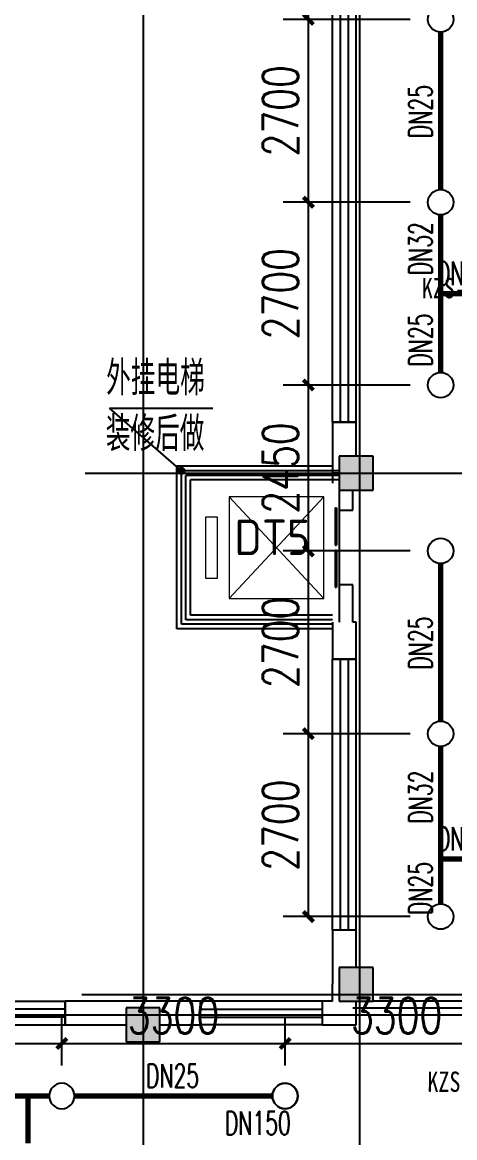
# Model space of a CAD drawing. Extents: x 0 to 2838408, y -923048 to 203859.
# Drawn here: x 2770978 to 2777370, y -538674 to -522201 of the extents above; entities that cross this region are included whole.
import ezdxf
from ezdxf.enums import TextEntityAlignment as Align

# ---------------------------------------------------------------- set-up
doc = ezdxf.new("R2010")
doc.units = 0
doc.header["$LTSCALE"] = 1000
doc.layers.add('A-FLOR-EVTR', color=8, linetype='Continuous', lineweight=0)
for name, color, linetype in [('COLUMN', 9, 'Continuous'), ('DIM_LEAD', 3, 'Continuous'), ('DIM_喷淋', 3, 'Continuous'), ('DOTE', 8, 'Continuous'), ('EQUIP_喷头', 7, 'Continuous'), ('fur', 253, 'Continuous'), ('PIPE-喷淋', 6, 'Continuous'), ('PUB_HATCH', 8, 'Continuous'), ('PUB_TEXT', 7, 'Continuous'), ('TEXT_喷淋', 7, 'Continuous'), ('WALL', 9, 'Continuous'), ('WINDOW', 4, 'Continuous'), ('XREF', 8, 'Continuous'), ('抗震支吊架', 2, 'Continuous')]:
    doc.layers.add(name, color=color, linetype=linetype)
doc.styles.add('_TCH_DIM', font='SIMPLEX', dxfattribs={"bigfont": 'GBCBIG'})
doc.styles.add('_TCH_DIM_T3', font='SIMPLEX', dxfattribs={"width": 0.75, "bigfont": 'HZTXT'})
doc.styles.add('_TWT_PIPEDN', font='SIMPLEX', dxfattribs={"width": 0.8, "height": 2.3, "bigfont": 'HZTXT'})
doc.styles.add('kzcad', font='', dxfattribs={"width": 0.8})
doc.styles.get("Standard").update_dxf_attribs({"font": 'geniso.shx', "bigfont": 'hztxt.shx'})
doc.styles.get('kzcad').set_extended_font_data('SimSun')
doc.dimstyles.new('_TWT_ARCH&&150', dxfattribs={"dimtxt": 525, "dimasz": 150, "dimexe": 375, "dimexo": 450, "dimgap": 150, "dimtad": 1, "dimdec": 0, "dimzin": 0, "dimdsep": 46, "dimtxsty": '_TCH_DIM_T3', "dimblk": 'ARCHTICK', "dimcen": 0.09, "dimclrt": 7, "dimazin": 2, "dimtfac": 1, "dimtdec": 0, "dimtix": 1, "dimtmove": 2, "dimatfit": 3, "dimfxl": 1, "dimtolj": 1, "dimtzin": 0, "dimarcsym": 0})

# ---------------------------------------------------------------- blocks, each defined once
blk = doc.blocks.new('$TCHSYS$WIN2D')
for p, q in [((-0.5, 0.5), (0.5, 0.5)), ((-0.5, 0.5), (-0.5, -0.5)), ((0.5, 0.5), (0.5, -0.5)), ((0.5, 0.1667), (-0.5, 0.1667)), ((0.5, -0.1667), (-0.5, -0.1667)), ((-0.5, -0.5), (0.5, -0.5))]:
    blk.add_line(p, q)
blk = doc.blocks.new('$WINLIB2D$00000001')
at = {"color": 0}
for points in [[(-0.5, 0.5), (-0.5, -0.5)], [(-0.5, 0.5), (0.5, 0.5)], [(0.5, -0.5), (0.5, 0.5)], [(0.5, 0.1667), (-0.5, 0.1667)], [(0.5, -0.1667), (-0.5, -0.1667)], [(-0.5, -0.5), (0.5, -0.5)]]:
    blk.add_lwpolyline(points, dxfattribs=at)
blk = doc.blocks.new('$DORLIB2D$00000127')
at = {"color": 0}
for points in [[(-0.533, 0.795), (-0.533, 0.69)], [(-0.033, 0.795), (-0.533, 0.795)], [(-0.033, 0.795), (-0.033, 0.69)], [(0.533, 0.795), (0.033, 0.795)], [(0.033, 0.795), (0.033, 0.69)], [(0.533, 0.795), (0.533, 0.69)], [(-0.033, 0.69), (-0.533, 0.69)], [(0.533, 0.69), (0.033, 0.69)], [(0.5, 0.5), (-0.5, 0.5)]]:
    blk.add_lwpolyline(points, dxfattribs=at)
blk = doc.blocks.new('3F1')
at = {"layer": 'PUB_HATCH'}
for points in [[(2439616.7, -528608.3), (2439616.7, -529108.3), (2440116.7, -529108.3), (2440116.7, -528608.3)], [(2439616.7, -536158.3), (2439616.7, -536658.3), (2440116.7, -536658.3), (2440116.7, -536158.3)], [(2436466.7, -537258.3), (2436966.7, -537258.3), (2436966.7, -536758.3), (2436466.7, -536758.3)]]:
    blk.add_hatch(color=256, dxfattribs=at).paths.add_polyline_path(points)
at = {"layer": 'A-FLOR-EVTR'}
for p, q in [((2437991.7, -530708.3), (2439391.7, -529208.3)), ((2439391.7, -530708.3), (2437991.7, -529208.3))]:
    blk.add_line(p, q, dxfattribs=at)
for points in [[(2439391.7, -530708.3), (2439391.7, -529208.3), (2437991.7, -529208.3), (2437991.7, -530708.3)], [(2437816.7, -530408.3), (2437816.7, -529508.3), (2437641.7, -529508.3), (2437641.7, -530408.3)]]:
    blk.add_lwpolyline(points, close=True, dxfattribs=at)
at = {"layer": 'COLUMN'}
for p, q in [((2439616.7, -528608.3), (2439616.7, -529108.3)), ((2440116.7, -528608.3), (2439616.7, -528608.3)), ((2440116.7, -529108.3), (2440116.7, -528608.3)), ((2439616.7, -529108.3), (2440116.7, -529108.3)), ((2439616.7, -536158.3), (2439616.7, -536658.3)), ((2440116.7, -536158.3), (2439616.7, -536158.3)), ((2440116.7, -536658.3), (2440116.7, -536158.3)), ((2439616.7, -536658.3), (2440116.7, -536658.3)), ((2436966.7, -536758.3), (2436466.7, -536758.3)), ((2436466.7, -536758.3), (2436466.7, -537258.3)), ((2436966.7, -537258.3), (2436966.7, -536758.3)), ((2436466.7, -537258.3), (2436966.7, -537258.3))]:
    blk.add_line(p, q, dxfattribs=at)
at = {"layer": 'DIM_LEAD'}
for p, q in [((2437283.4, -528824.9), (2436222.6, -527900.1)), ((2436222.6, -527900.1), (2437748.1, -527900.1))]:
    blk.add_line(p, q, dxfattribs=at)
at = {"layer": 'DIM_LEAD', "const_width": 60}
blk.add_lwpolyline([(2437306, -528844.6, 1), (2437260.8, -528805.2, 1)], format="xyb", close=True, dxfattribs=at)
at = {"layer": 'DOTE'}
for p, q in [((2436716.7, -467258.3), (2436716.7, -550458.3)), ((2439916.7, -467258.3), (2439916.7, -550458.3)), ((2435862.3, -528858.3), (2453916.7, -528858.3)), ((2435812.3, -536558.3), (2453916.7, -536558.3)), ((2343216.7, -536858.3), (2453916.7, -536858.3))]:
    blk.add_line(p, q, dxfattribs=at)
at = {"layer": 'fur'}
for p, q in [((2442216.7, -536658.3), (2440116.7, -536658.3)), ((2439816.7, -536758.3), (2444316.7, -536758.3))]:
    blk.add_line(p, q, dxfattribs=at)
at = {"layer": 'WALL'}
for p, q in [((2439866.7, -528108.3), (2439516.7, -528108.3)), ((2439516.7, -528108.3), (2439516.7, -528858.3)), ((2439866.7, -528608.3), (2439866.7, -528108.3)), ((2437216.7, -531158.3), (2437216.7, -528758.3)), ((2439516.7, -528758.3), (2437216.7, -528758.3)), ((2437283.4, -531091.6), (2437283.4, -528824.9)), ((2439616.7, -528824.9), (2437283.4, -528824.9)), ((2437350.1, -531024.9), (2437350.1, -528891.6)), ((2439616.7, -528891.6), (2437350.1, -528891.6)), ((2439516.7, -528858.3), (2439516.7, -529008.3)), ((2439616.7, -528858.3), (2439516.7, -528858.3)), ((2439716.7, -528858.3), (2439716.7, -528858.3)), ((2439716.7, -528933.3), (2439716.7, -528933.3)), ((2437416.7, -530958.3), (2437416.7, -528958.3)), ((2439616.7, -528958.3), (2437416.7, -528958.3)), ((2439616.7, -529108.3), (2439616.7, -529408.3)), ((2439716.7, -529008.3), (2439716.7, -529008.3)), ((2439816.7, -529408.3), (2439816.7, -529108.3)), ((2439616.7, -529408.3), (2439816.7, -529408.3)), ((2439816.7, -530508.3), (2439616.7, -530508.3)), ((2439616.7, -530508.3), (2439616.7, -531058.3)), ((2439816.7, -531058.3), (2439816.7, -530508.3)), ((2439516.7, -531091.6), (2437283.4, -531091.6)), ((2439516.7, -531024.9), (2437350.1, -531024.9)), ((2439516.7, -530958.3), (2437416.7, -530958.3)), ((2439516.7, -531058.3), (2439516.7, -531608.3)), ((2439866.7, -531058.3), (2439816.7, -531058.3)), ((2439866.7, -531608.3), (2439866.7, -531058.3)), ((2439516.7, -531158.3), (2437216.7, -531158.3)), ((2439516.7, -531608.3), (2439866.7, -531608.3)), ((2439866.7, -535608.3), (2439516.7, -535608.3)), ((2439516.7, -535608.3), (2439516.7, -536408.3)), ((2439866.7, -536158.3), (2439866.7, -535608.3)), ((2439516.7, -536658.3), (2439516.7, -536408.3)), ((2436716.7, -536658.3), (2435566.7, -536658.3)), ((2435566.7, -536658.3), (2435566.7, -537008.3)), ((2437566.7, -536658.3), (2436716.7, -536658.3)), ((2437566.7, -537008.3), (2437566.7, -536658.3)), ((2439516.7, -536658.3), (2439366.7, -536658.3)), ((2439366.7, -536658.3), (2439366.7, -537008.3)), ((2439866.7, -537008.3), (2439866.7, -536658.3)), ((2435566.7, -537008.3), (2436466.7, -537008.3)), ((2436966.7, -537008.3), (2437566.7, -537008.3)), ((2439366.7, -537008.3), (2439866.7, -537008.3))]:
    blk.add_line(p, q, dxfattribs=at)
at = {"layer": 'WINDOW'}
for name, p, xscale, yscale, zscale, rotation in [('$TCHSYS$WIN2D', (2439691.7, -524858.3), -6500, -350, -6500, 270.0000000003765), ('$DORLIB2D$00000127', (2439716.7, -529958.3), 1100, 200, 1100, 90.00000000085898), ('$TCHSYS$WIN2D', (2439691.7, -533608.3), 4000, -350, 4000, 90)]:
    blk.add_blockref(name, p, dxfattribs=dict(at, xscale=xscale, yscale=yscale, zscale=zscale, rotation=rotation))
at = {"layer": 'WINDOW', "yscale": 350}
for p, xscale, zscale in [((2434666.7, -536833.3), 1800, 1800), ((2438466.7, -536833.3), -1800, -1800)]:
    blk.add_blockref('$WINLIB2D$00000001', p, dxfattribs=dict(at, xscale=xscale, zscale=zscale))
at = {"layer": 'PUB_TEXT', "color": 7, "style": '_TCH_DIM'}
for s, p in [('外挂电梯', (2436172, -527709.1)), ('装修后做', (2436166.4, -528532.4))]:
    blk.add_text(s, height=506.38, dxfattribs=at).set_placement(p)
at = {"layer": 'PUB_TEXT'}
blk.add_text('DT5', height=525, dxfattribs=at).set_placement((2438067.8, -530069.3))
blk = doc.blocks.new('_ArchTick')
at = {"color": 0, "linetype": 'ByBlock', "const_width": 0.4}
blk.add_lwpolyline([(-0.5, -0.5), (0.5, 0.5)], dxfattribs=at)
blk = doc.blocks.new('*D2455')
at = {"layer": 'Defpoints', "color": 0, "linetype": 'ByBlock', "transparency": 16777216}
for p in [(2778163, -537284), (2774863, -538058), (2778163, -538058)]:
    blk.add_point(p, dxfattribs=at)
at = {"layer": 'DIM_喷淋', "color": 0, "linetype": 'ByBlock', "lineweight": -2, "transparency": 16777216}
for p, q in [((2774863, -537608), (2774863, -536909)), ((2778163, -537608), (2778163, -536909)), ((2774863, -537284), (2778163, -537284))]:
    blk.add_line(p, q, dxfattribs=at)
at = {"layer": 'DIM_喷淋', "color": 0, "linetype": 'ByBlock', "lineweight": -2, "transparency": 16777216, "xscale": 150, "yscale": 150, "zscale": 150, "rotation": 180}
blk.add_blockref('_ArchTick', (2774863, -537284), dxfattribs=at)
at = {"layer": 'DIM_喷淋', "color": 0, "linetype": 'ByBlock', "lineweight": -2, "transparency": 16777216, "xscale": 150, "yscale": 150, "zscale": 150}
blk.add_blockref('_ArchTick', (2778163, -537284), dxfattribs=at)
at = {"layer": 'DIM_喷淋', "color": 7, "linetype": 'ByBlock', "transparency": 16777216, "insert": (2776513, -536871), "char_height": 525, "attachment_point": 5, "style": '_TCH_DIM_T3'}
blk.add_mtext('\\A1;3300', dxfattribs=at)
blk = doc.blocks.new('*D2456')
at = {"layer": 'Defpoints', "color": 0, "linetype": 'ByBlock', "transparency": 16777216}
for p in [(2774863, -537284), (2771563, -538058), (2774863, -538058)]:
    blk.add_point(p, dxfattribs=at)
at = {"layer": 'DIM_喷淋', "color": 0, "linetype": 'ByBlock', "lineweight": -2, "transparency": 16777216}
for p, q in [((2771563, -537608), (2771563, -536909)), ((2774863, -537608), (2774863, -536909)), ((2771563, -537284), (2774863, -537284))]:
    blk.add_line(p, q, dxfattribs=at)
at = {"layer": 'DIM_喷淋', "color": 0, "linetype": 'ByBlock', "lineweight": -2, "transparency": 16777216, "xscale": 150, "yscale": 150, "zscale": 150, "rotation": 180}
blk.add_blockref('_ArchTick', (2771563, -537284), dxfattribs=at)
at = {"layer": 'DIM_喷淋', "color": 0, "linetype": 'ByBlock', "lineweight": -2, "transparency": 16777216, "xscale": 150, "yscale": 150, "zscale": 150}
blk.add_blockref('_ArchTick', (2774863, -537284), dxfattribs=at)
at = {"layer": 'DIM_喷淋', "color": 7, "linetype": 'ByBlock', "transparency": 16777216, "insert": (2773213, -536871), "char_height": 525, "attachment_point": 5, "style": '_TCH_DIM_T3'}
blk.add_mtext('\\A1;3300', dxfattribs=at)
blk = doc.blocks.new('*D2457')
at = {"layer": 'Defpoints', "color": 0, "linetype": 'ByBlock', "transparency": 16777216}
for p in [(2771563, -537284), (2768863, -538058), (2771563, -538058)]:
    blk.add_point(p, dxfattribs=at)
at = {"layer": 'DIM_喷淋', "color": 0, "linetype": 'ByBlock', "lineweight": -2, "transparency": 16777216}
for p, q in [((2768863, -537608), (2768863, -536909)), ((2771563, -537608), (2771563, -536909)), ((2768863, -537284), (2771563, -537284))]:
    blk.add_line(p, q, dxfattribs=at)
at = {"layer": 'DIM_喷淋', "color": 0, "linetype": 'ByBlock', "lineweight": -2, "transparency": 16777216, "xscale": 150, "yscale": 150, "zscale": 150, "rotation": 180}
blk.add_blockref('_ArchTick', (2768863, -537284), dxfattribs=at)
at = {"layer": 'DIM_喷淋', "color": 0, "linetype": 'ByBlock', "lineweight": -2, "transparency": 16777216, "xscale": 150, "yscale": 150, "zscale": 150}
blk.add_blockref('_ArchTick', (2771563, -537284), dxfattribs=at)
at = {"layer": 'DIM_喷淋', "color": 7, "linetype": 'ByBlock', "transparency": 16777216, "insert": (2770213, -536871), "char_height": 525, "attachment_point": 5, "style": '_TCH_DIM_T3'}
blk.add_mtext('\\A1;2700', dxfattribs=at)
blk = doc.blocks.new('*D2496')
at = {"layer": 'Defpoints', "color": 0, "linetype": 'ByBlock', "transparency": 16777216}
for p in [(2775207, -532708), (2777163, -532708), (2777163, -535408)]:
    blk.add_point(p, dxfattribs=at)
at = {"layer": 'DIM_喷淋', "color": 0, "linetype": 'ByBlock', "lineweight": -2, "transparency": 16777216}
for p, q in [((2776713, -532708), (2774832, -532708)), ((2775207, -535408), (2775207, -532708)), ((2776713, -535408), (2774832, -535408))]:
    blk.add_line(p, q, dxfattribs=at)
at = {"layer": 'DIM_喷淋', "color": 0, "linetype": 'ByBlock', "lineweight": -2, "transparency": 16777216, "xscale": 150, "yscale": 150, "zscale": 150}
for p, rotation in [((2775207, -532708), 90), ((2775207, -535408), 270)]:
    blk.add_blockref('_ArchTick', p, dxfattribs=dict(at, rotation=rotation))
at = {"layer": 'DIM_喷淋', "color": 7, "linetype": 'ByBlock', "transparency": 16777216, "insert": (2774795, -534058), "char_height": 525, "attachment_point": 5, "rotation": 90, "style": '_TCH_DIM_T3'}
blk.add_mtext('\\A1;2700', dxfattribs=at)
blk = doc.blocks.new('*D2497')
at = {"layer": 'Defpoints', "color": 0, "linetype": 'ByBlock', "transparency": 16777216}
for p in [(2775207, -530008), (2777163, -530008), (2777163, -532708)]:
    blk.add_point(p, dxfattribs=at)
at = {"layer": 'DIM_喷淋', "color": 0, "linetype": 'ByBlock', "lineweight": -2, "transparency": 16777216}
for p, q in [((2776713, -530008), (2774832, -530008)), ((2775207, -532708), (2775207, -530008)), ((2776713, -532708), (2774832, -532708))]:
    blk.add_line(p, q, dxfattribs=at)
at = {"layer": 'DIM_喷淋', "color": 0, "linetype": 'ByBlock', "lineweight": -2, "transparency": 16777216, "xscale": 150, "yscale": 150, "zscale": 150}
for p, rotation in [((2775207, -530008), 90), ((2775207, -532708), 270)]:
    blk.add_blockref('_ArchTick', p, dxfattribs=dict(at, rotation=rotation))
at = {"layer": 'DIM_喷淋', "color": 7, "linetype": 'ByBlock', "transparency": 16777216, "insert": (2774795, -531358), "char_height": 525, "attachment_point": 5, "rotation": 90, "style": '_TCH_DIM_T3'}
blk.add_mtext('\\A1;2700', dxfattribs=at)
blk = doc.blocks.new('*D2498')
at = {"layer": 'Defpoints', "color": 0, "linetype": 'ByBlock', "transparency": 16777216}
for p in [(2775207, -527558), (2777163, -527558), (2777163, -530008)]:
    blk.add_point(p, dxfattribs=at)
at = {"layer": 'DIM_喷淋', "color": 0, "linetype": 'ByBlock', "lineweight": -2, "transparency": 16777216}
for p, q in [((2776713, -527558), (2774832, -527558)), ((2775207, -530008), (2775207, -527558)), ((2776713, -530008), (2774832, -530008))]:
    blk.add_line(p, q, dxfattribs=at)
at = {"layer": 'DIM_喷淋', "color": 0, "linetype": 'ByBlock', "lineweight": -2, "transparency": 16777216, "xscale": 150, "yscale": 150, "zscale": 150}
for p, rotation in [((2775207, -527558), 90), ((2775207, -530008), 270)]:
    blk.add_blockref('_ArchTick', p, dxfattribs=dict(at, rotation=rotation))
at = {"layer": 'DIM_喷淋', "color": 7, "linetype": 'ByBlock', "transparency": 16777216, "insert": (2774795, -528783), "char_height": 525, "attachment_point": 5, "rotation": 90, "style": '_TCH_DIM_T3'}
blk.add_mtext('\\A1;2450', dxfattribs=at)
blk = doc.blocks.new('*D2499')
at = {"layer": 'Defpoints', "color": 0, "linetype": 'ByBlock', "transparency": 16777216}
for p in [(2775207, -524858), (2777163, -524858), (2777163, -527558)]:
    blk.add_point(p, dxfattribs=at)
at = {"layer": 'DIM_喷淋', "color": 0, "linetype": 'ByBlock', "lineweight": -2, "transparency": 16777216}
for p, q in [((2776713, -524858), (2774832, -524858)), ((2775207, -527558), (2775207, -524858)), ((2776713, -527558), (2774832, -527558))]:
    blk.add_line(p, q, dxfattribs=at)
at = {"layer": 'DIM_喷淋', "color": 0, "linetype": 'ByBlock', "lineweight": -2, "transparency": 16777216, "xscale": 150, "yscale": 150, "zscale": 150}
for p, rotation in [((2775207, -524858), 90), ((2775207, -527558), 270)]:
    blk.add_blockref('_ArchTick', p, dxfattribs=dict(at, rotation=rotation))
at = {"layer": 'DIM_喷淋', "color": 7, "linetype": 'ByBlock', "transparency": 16777216, "insert": (2774795, -526208), "char_height": 525, "attachment_point": 5, "rotation": 90, "style": '_TCH_DIM_T3'}
blk.add_mtext('\\A1;2700', dxfattribs=at)
blk = doc.blocks.new('*D2500')
at = {"layer": 'Defpoints', "color": 0, "linetype": 'ByBlock', "transparency": 16777216}
for p in [(2775207, -522158), (2777163, -522158), (2777163, -524858)]:
    blk.add_point(p, dxfattribs=at)
at = {"layer": 'DIM_喷淋', "color": 0, "linetype": 'ByBlock', "lineweight": -2, "transparency": 16777216}
for p, q in [((2776713, -522158), (2774832, -522158)), ((2775207, -524858), (2775207, -522158)), ((2776713, -524858), (2774832, -524858))]:
    blk.add_line(p, q, dxfattribs=at)
at = {"layer": 'DIM_喷淋', "color": 0, "linetype": 'ByBlock', "lineweight": -2, "transparency": 16777216, "xscale": 150, "yscale": 150, "zscale": 150}
for p, rotation in [((2775207, -522158), 90), ((2775207, -524858), 270)]:
    blk.add_blockref('_ArchTick', p, dxfattribs=dict(at, rotation=rotation))
at = {"layer": 'DIM_喷淋', "color": 7, "linetype": 'ByBlock', "transparency": 16777216, "insert": (2774795, -523508), "char_height": 525, "attachment_point": 5, "rotation": 90, "style": '_TCH_DIM_T3'}
blk.add_mtext('\\A1;2700', dxfattribs=at)
blk = doc.blocks.new('*D2501')
at = {"layer": 'Defpoints', "color": 0, "linetype": 'ByBlock', "transparency": 16777216}
for p in [(2775207, -519558), (2777163, -519558), (2777163, -522158)]:
    blk.add_point(p, dxfattribs=at)
at = {"layer": 'DIM_喷淋', "color": 0, "linetype": 'ByBlock', "lineweight": -2, "transparency": 16777216}
for p, q in [((2776713, -519558), (2774832, -519558)), ((2775207, -522158), (2775207, -519558)), ((2776713, -522158), (2774832, -522158))]:
    blk.add_line(p, q, dxfattribs=at)
at = {"layer": 'DIM_喷淋', "color": 0, "linetype": 'ByBlock', "lineweight": -2, "transparency": 16777216, "xscale": 150, "yscale": 150, "zscale": 150}
for p, rotation in [((2775207, -519558), 90), ((2775207, -522158), 270)]:
    blk.add_blockref('_ArchTick', p, dxfattribs=dict(at, rotation=rotation))
at = {"layer": 'DIM_喷淋', "color": 7, "linetype": 'ByBlock', "transparency": 16777216, "insert": (2774795, -520858), "char_height": 525, "attachment_point": 5, "rotation": 90, "style": '_TCH_DIM_T3'}
blk.add_mtext('\\A1;2600', dxfattribs=at)
blk = doc.blocks.new('$TwtSys$00000125')
blk.add_circle((0, 0, 0), 1)

msp = doc.modelspace()

# ---------------------------------------------------------------- linework, layer by layer
at = {"layer": 'PIPE-喷淋', "linetype": 'ByBlock', "ltscale": 1.5, "const_width": 82.5}
for points in [[(2777162.5, -524670.8), (2777162.5, -522345.8)], [(2777162.5, -526208.3), (2777162.5, -525045.8)], [(2777162.5, -527370.8), (2777162.5, -526208.3)], [(2777162.5, -526208.3), (2777862.5, -526208.3)], [(2777162.5, -532520.8), (2777162.5, -530195.8)], [(2777162.5, -534558.3), (2777162.5, -532895.8)], [(2777162.5, -535220.8), (2777162.5, -534558.3)], [(2777862.5, -534558.3), (2777162.5, -534558.3)], [(2769050, -538058.3), (2771062.5, -538058.3)], [(2771062.5, -538058.3), (2771375, -538058.3)], [(2771062.5, -538758.3), (2771062.5, -538058.3)], [(2774675, -538058.3), (2771750, -538058.3)]]:
    msp.add_lwpolyline(points, dxfattribs=at)

# ---------------------------------------------------------------- block references
at = {"layer": 'EQUIP_喷头', "linetype": 'ByBlock', "xscale": 187.5, "zscale": 187.5}
for p, yscale in [((2777162.5, -522158.3), 187.5), ((2777162.5, -524858.3), 187.5), ((2777162.5, -527558.3), 187.5), ((2777162.5, -530008.3), 187.5), ((2777162.5, -532708.3), 187.5), ((2777162.5, -535408.3), 187.5), ((2771562.5, -538058.3), -187.5), ((2774862.5, -538058.3), 187.5), ((2774862.5, -538058.3), -187.5)]:
    msp.add_blockref('$TwtSys$00000125', p, dxfattribs=dict(at, yscale=yscale))
at = {"layer": 'XREF'}
msp.add_blockref('3F1', (336045.8, 0), dxfattribs=at)

# ---------------------------------------------------------------- texts
at = {"layer": 'TEXT_喷淋', "color": 251, "linetype": 'ByBlock', "style": '_TWT_PIPEDN', "width": 0.64}
for s, rotation, p in [('DN25', 90, (2777035, -523913.1)), ('DN32', 90, (2777035, -525938.1)), ('DN25', 90, (2777035, -527288.1)), ('DN25', 90, (2777035, -531763.1)), ('DN32', 90, (2777035, -534038.1)), ('DN40', 0, (2777107.7, -534430.8)), ('DN25', 90, (2777035, -535388.1)), ('DN25', 0.00002, (2772807.7, -537930.8))]:
    msp.add_text(s, height=345, rotation=rotation, dxfattribs=at).set_placement(p)
msp.add_text('DN40', height=345, dxfattribs=at).set_placement((2777107.7, -526080.8))
at = {"layer": 'TEXT_喷淋', "linetype": 'ByBlock', "style": '_TWT_PIPEDN', "width": 0.64}
msp.add_text('DN150', height=345, dxfattribs=at).set_placement((2773973.6, -538630.8))
at = {"layer": '抗震支吊架', "color": 4, "style": 'kzcad', "width": 0.8}
for s, p in [('KZS-DN150-TL', (2777862.5, -526278.3)), ('KZS-DN150-T', (2777862.5, -537998.3))]:
    msp.add_text(s, height=300, rotation=359.88539, dxfattribs=at).set_placement(p, align=Align.CENTER)

# ---------------------------------------------------------------- dimensions: what is measured, and where the dimension line sits
at = {"layer": 'DIM_喷淋', "linetype": 'ByBlock'}
for p1, p2, distance, picture, middle in [((2777162.5, -522158.3), (2777162.5, -519558.3), 1955.2, '*D2501', (2774794.9, -520858.3)), ((2777162.5, -524858.3), (2777162.5, -522158.3), 1955.2, '*D2500', (2774794.9, -523508.3)), ((2777162.5, -527558.3), (2777162.5, -524858.3), 1955.2, '*D2499', (2774794.9, -526208.3)), ((2777162.5, -530008.3), (2777162.5, -527558.3), 1955.2, '*D2498', (2774794.9, -528783.3)), ((2777162.5, -532708.3), (2777162.5, -530008.3), 1955.2, '*D2497', (2774794.9, -531358.3)), ((2777162.5, -535408.3), (2777162.5, -532708.3), 1955.2, '*D2496', (2774794.9, -534058.3)), ((2768862.5, -538058.3), (2771562.5, -538058.3), 774.4, '*D2457', (2770212.5, -536871.4)), ((2771562.5, -538058.3), (2774862.5, -538058.3), 774.4, '*D2456', (2773212.5, -536871.4)), ((2774862.5, -538058.3), (2778162.5, -538058.3), 774.4, '*D2455', (2776512.5, -536871.4))]:
    dim = msp.add_aligned_dim(p1=p1, p2=p2, distance=distance, dimstyle='_TWT_ARCH&&150', dxfattribs=at)
    dim.commit()
    dim.dimension.update_dxf_attribs({"geometry": picture, "text_midpoint": middle})

doc.saveas('drawing.dxf')
